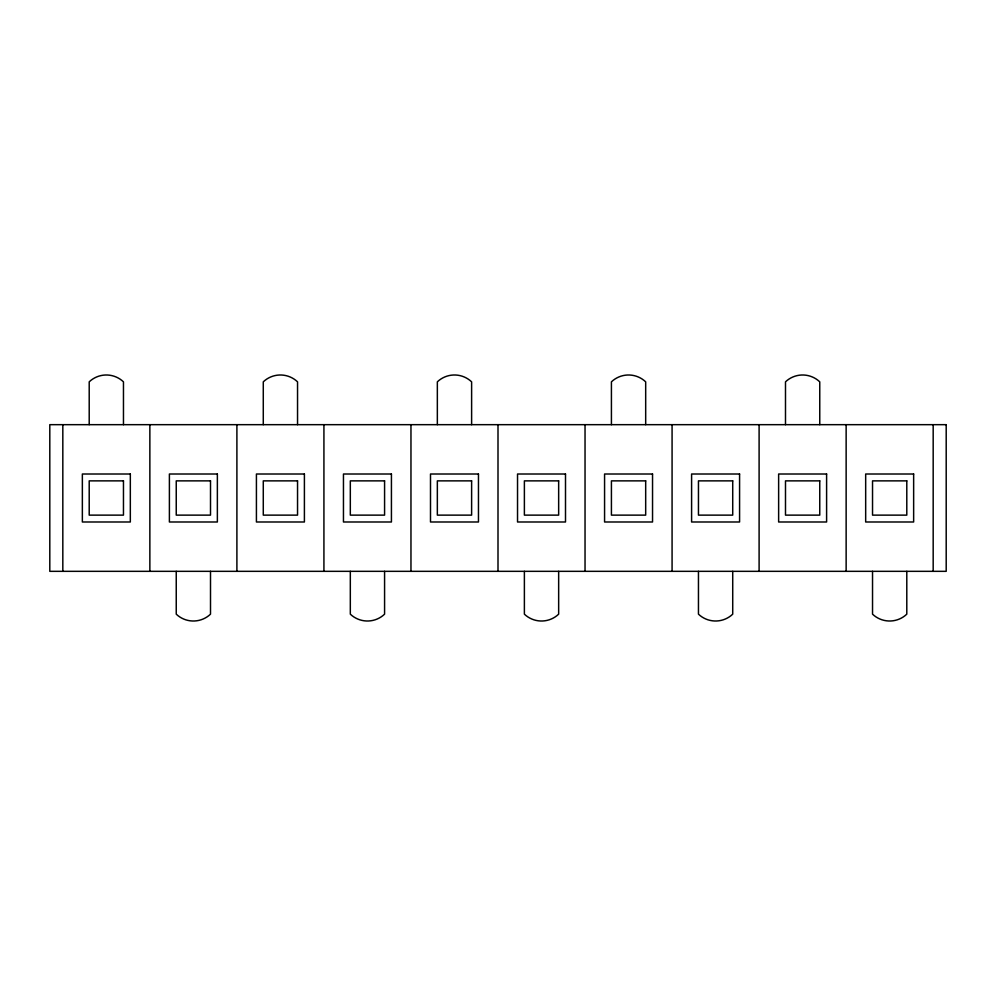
<?xml version="1.0" encoding="UTF-8"?>
<svg xmlns="http://www.w3.org/2000/svg" width="996" height="996" viewBox="0 0 996 996"><rect width="100%" height="100%" fill="white"/><g stroke="black" fill="none" stroke-linecap="round" stroke-linejoin="round"><path stroke-width="1.49" d="M933.177 424.67L933.177 571.331M906.796 571.331L906.796 614.159A24.838 24.838 0 0 1 872.533 614.159L872.533 571.331M846.139 424.67L846.139 571.331M819.758 424.67L819.758 381.841A24.838 24.838 0 0 0 785.495 381.841L785.495 424.67M759.101 424.67L759.101 571.331M732.72 571.331L732.72 614.159A24.838 24.838 0 0 1 698.457 614.159L698.457 571.331M672.076 424.67L672.076 571.331M645.682 424.67L645.682 381.841A24.838 24.838 0 0 0 611.42 381.841L611.42 424.67M585.038 424.67L585.038 571.331M558.656 571.331L558.656 614.159A24.838 24.838 0 0 1 524.382 614.159L524.382 571.331M498 424.67L498 571.331M471.618 424.67L471.618 381.841A24.838 24.838 0 0 0 437.344 381.841L437.344 424.67M410.962 424.67L410.962 571.331M384.581 571.331L384.581 614.159A24.838 24.838 0 0 1 350.318 614.159L350.318 571.331M323.924 424.67L323.924 571.331M297.543 424.67L297.543 381.841A24.838 24.838 0 0 0 263.28 381.841L263.28 424.67M236.899 424.67L236.899 571.331M210.505 571.331L210.505 614.159A24.838 24.838 0 0 1 176.242 614.159L176.242 571.331M149.861 424.67L149.861 571.331M123.467 424.67L123.467 381.841A24.838 24.838 0 0 0 89.204 381.841L89.204 424.67M62.823 424.67L62.823 571.331M946.2 424.67L49.8 424.67L49.8 571.331L946.2 571.331L946.2 424.67M130.327 474.009L82.357 474.009L82.357 521.991L130.327 521.991L130.327 474.009M217.365 474.009L169.395 474.009L169.395 521.991L217.365 521.991L217.365 474.009M304.403 474.009L256.42 474.009L256.42 521.991L304.403 521.991L304.403 474.009M391.428 474.009L343.458 474.009L343.458 521.991L391.428 521.991L391.428 474.009M478.466 474.009L430.496 474.009L430.496 521.991L478.466 521.991L478.466 474.009M565.504 474.009L517.534 474.009L517.534 521.991L565.504 521.991L565.504 474.009M652.542 474.009L604.572 474.009L604.572 521.991L652.542 521.991L652.542 474.009M739.58 474.009L691.598 474.009L691.598 521.991L739.58 521.991L739.58 474.009M826.605 474.009L778.635 474.009L778.635 521.991L826.605 521.991L826.605 474.009M913.643 474.009L865.673 474.009L865.673 521.991L913.643 521.991L913.643 474.009M123.467 480.869L89.204 480.869L89.204 515.131L123.467 515.131L123.467 480.869M210.505 480.869L176.242 480.869L176.242 515.131L210.505 515.131L210.505 480.869M297.543 480.869L263.28 480.869L263.28 515.131L297.543 515.131L297.543 480.869M384.581 480.869L350.318 480.869L350.318 515.131L384.581 515.131L384.581 480.869M471.618 480.869L437.344 480.869L437.344 515.131L471.618 515.131L471.618 480.869M558.656 480.869L524.382 480.869L524.382 515.131L558.656 515.131L558.656 480.869M645.682 480.869L611.42 480.869L611.42 515.131L645.682 515.131L645.682 480.869M732.72 480.869L698.457 480.869L698.457 515.131L732.72 515.131L732.72 480.869M819.758 480.869L785.495 480.869L785.495 515.131L819.758 515.131L819.758 480.869M906.796 480.869L872.533 480.869L872.533 515.131L906.796 515.131L906.796 480.869"/></g></svg>
